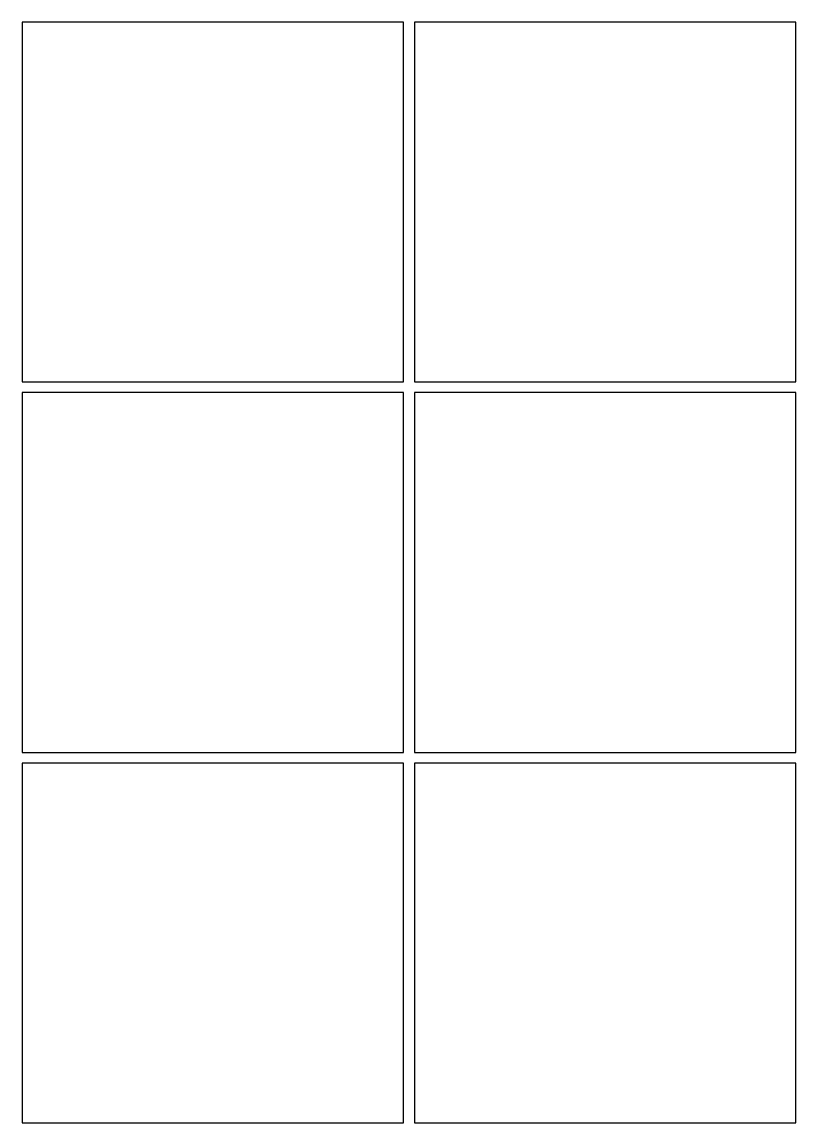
# Model space of a CAD drawing. Header units: millimetres. Extents: x -8.8 to 26.8, y -8.2 to 42.2.
import ezdxf

# ---------------------------------------------------------------- set-up
doc = ezdxf.new("R2010")
doc.units = ezdxf.units.MM

msp = doc.modelspace()

# ---------------------------------------------------------------- linework, layer by layer
for p, q in [((8.75, 42.25), (-8.75, 42.25)), ((-8.75, 42.25), (-8.75, 25.75)), ((8.75, 25.75), (8.75, 42.25)), ((26.75, 42.25), (9.25, 42.25)), ((9.25, 42.25), (9.25, 25.75)), ((26.75, 25.75), (26.75, 42.25)), ((-8.75, 25.75), (8.75, 25.75)), ((8.75, 25.25), (-8.75, 25.25)), ((-8.75, 25.25), (-8.75, 8.75)), ((8.75, 8.75), (8.75, 25.25)), ((9.25, 25.75), (26.75, 25.75)), ((26.75, 25.25), (9.25, 25.25)), ((9.25, 25.25), (9.25, 8.75)), ((26.75, 8.75), (26.75, 25.25)), ((-8.75, 8.75), (8.75, 8.75)), ((9.25, 8.75), (26.75, 8.75)), ((8.75, 8.25), (-8.75, 8.25)), ((-8.75, 8.25), (-8.75, -8.25)), ((8.75, -8.25), (8.75, 8.25)), ((26.75, 8.25), (9.25, 8.25)), ((9.25, 8.25), (9.25, -8.25)), ((26.75, -8.25), (26.75, 8.25)), ((-8.75, -8.25), (8.75, -8.25)), ((9.25, -8.25), (26.75, -8.25))]:
    msp.add_line(p, q)

doc.saveas('drawing.dxf')
